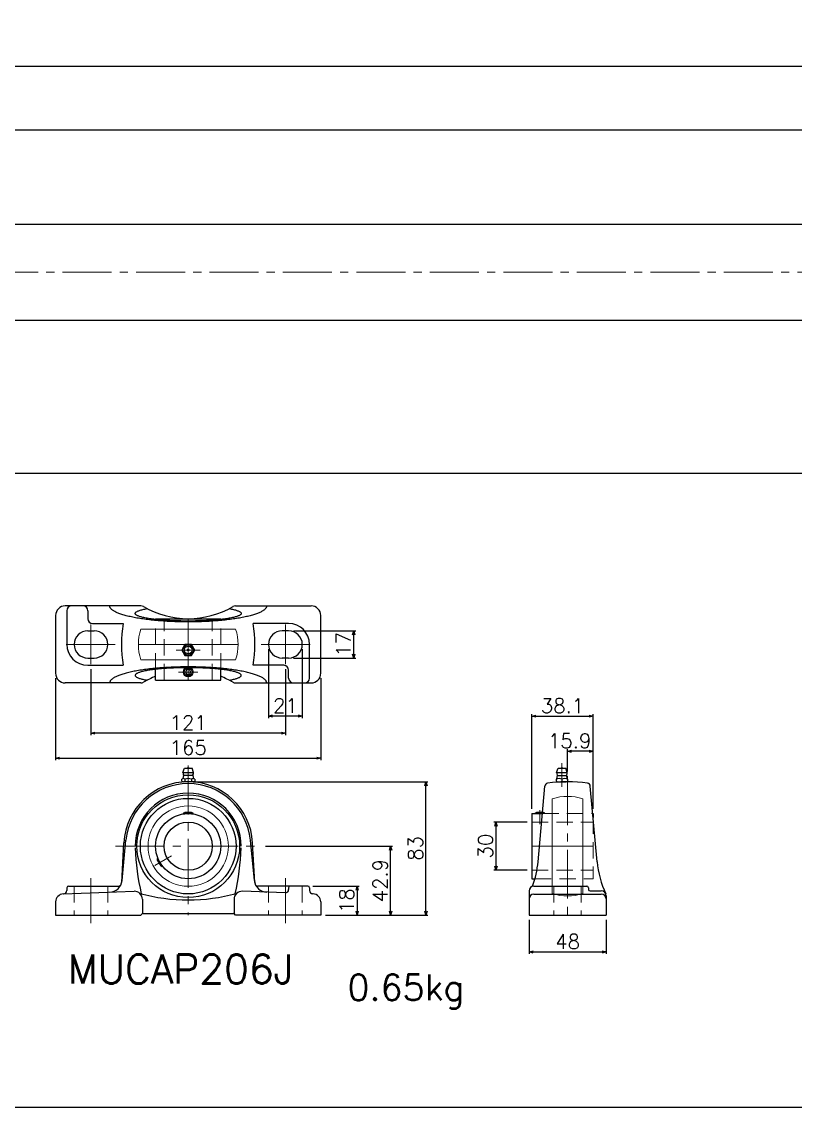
# Model space of a CAD drawing. Header units: millimetres. Extents: x 0 to 7488, y -19 to 4184.
# Drawn here: x 4628 to 5109, y -5 to 671 of the extents above; entities that cross this region are included whole.
import ezdxf

# ---------------------------------------------------------------- set-up
doc = ezdxf.new("R2010")
doc.units = ezdxf.units.MM
doc.header["$LTSCALE"] = 1.6
doc.header["$PDMODE"] = 99
doc.header["$PDSIZE"] = 1
doc.linetypes.add('CENTER2', pattern=[28.575, 19.05, -3.175, 3.175, -3.175])
doc.linetypes.add('HIDDEN', pattern=[9.525, 6.35, -3.175])
for name, color, linetype, lineweight in [('04_HIDDEN', 2, 'HIDDEN', 13), ('05_CENTER', 4, 'CENTER2', 13), ('08_DIM', 3, 'Continuous', 13)]:
    doc.layers.add(name, color=color, linetype=linetype, lineweight=lineweight)
doc.layers.add('10_DRAFT', color=8, linetype='Continuous', lineweight=0, plot=False)
doc.styles.add('KSS_TXT', font='txt.shx', dxfattribs={"bigfont": 'extfont2.shx'})
doc.dimstyles.new('KSS_DIM', dxfattribs={"dimscale": 4, "dimtxt": 3, "dimasz": 2.5, "dimexe": 1.25, "dimexo": 0.625, "dimtad": 1, "dimdsep": 46, "dimtxsty": 'KSS_TXT', "dimblk": 'OPEN30', "dimcen": 0, "dimazin": 2, "dimtfac": 0.75, "dimtmove": 0, "dimatfit": 3, "dimldrblk": 'OPEN30', "dimfxl": 1.25, "dimtolj": 1, "dimarcsym": 0})

# ---------------------------------------------------------------- blocks, each defined once
blk = doc.blocks.new('_Open30')
at = {"color": 0, "linetype": 'ByBlock', "lineweight": -2}
for p, q in [((-1, 0.268), (0, 0)), ((0, 0), (-1, -0.268)), ((0, 0), (-1, 0))]:
    blk.add_line(p, q, dxfattribs=at)
blk = doc.blocks.new('*D217')
at = {"layer": '08_DIM', "color": 0, "lineweight": -2, "transparency": 16777216}
for p, q in [((4172.12, 531.8), (4172.12, 648.62)), ((4182.12, 643.62), (6360.12, 643.62)), ((6370.12, 531.8), (6370.12, 648.62))]:
    blk.add_line(p, q, dxfattribs=at)
at = {"layer": 'Defpoints', "color": 0, "transparency": 16777216}
for p in [(6370.12, 643.62), (4172.12, 529.3), (6370.12, 529.3)]:
    blk.add_point(p, dxfattribs=at)
at = {"layer": '08_DIM', "color": 0, "lineweight": -2, "transparency": 16777216, "xscale": 10, "yscale": 10, "zscale": 10, "rotation": 180}
blk.add_blockref('_Open30', (4172.12, 643.62), dxfattribs=at)
at = {"layer": '08_DIM', "color": 0, "lineweight": -2, "transparency": 16777216, "xscale": 10, "yscale": 10, "zscale": 10}
blk.add_blockref('_Open30', (6370.12, 643.62), dxfattribs=at)
at = {"layer": '08_DIM', "color": 0, "transparency": 16777216, "insert": (5271.12, 652.12), "char_height": 12, "attachment_point": 5, "style": 'KSS_TXT'}
blk.add_mtext('\\A1;2198', dxfattribs=at)
blk = doc.blocks.new('*D218')
at = {"layer": '08_DIM', "color": 0, "lineweight": -2, "transparency": 16777216}
for p, q in [((4311.12, 483.8), (4311.12, 385.27)), ((6231.12, 483.8), (6231.12, 385.27)), ((4321.12, 390.27), (6221.12, 390.27))]:
    blk.add_line(p, q, dxfattribs=at)
at = {"layer": 'Defpoints', "color": 0, "transparency": 16777216}
for p in [(4311.12, 486.3), (6231.12, 486.3), (6231.12, 390.27)]:
    blk.add_point(p, dxfattribs=at)
at = {"layer": '08_DIM', "color": 0, "lineweight": -2, "transparency": 16777216, "xscale": 10, "yscale": 10, "zscale": 10, "rotation": 180}
blk.add_blockref('_Open30', (4311.12, 390.27), dxfattribs=at)
at = {"layer": '08_DIM', "color": 0, "lineweight": -2, "transparency": 16777216, "xscale": 10, "yscale": 10, "zscale": 10}
blk.add_blockref('_Open30', (6231.12, 390.27), dxfattribs=at)
at = {"layer": '08_DIM', "color": 0, "transparency": 16777216, "insert": (5271.12, 398.77), "char_height": 12, "attachment_point": 5, "style": 'KSS_TXT'}
blk.add_mtext('\\A1;1920', dxfattribs=at)
blk = doc.blocks.new('*D230')
at = {"layer": '08_DIM', "color": 0, "lineweight": -2, "transparency": 16777216}
for p, q in [((4214.12, 536.8), (4214.12, 608.89)), ((6328.12, 536.8), (6328.12, 608.89)), ((4224.12, 603.89), (6318.12, 603.89))]:
    blk.add_line(p, q, dxfattribs=at)
at = {"layer": 'Defpoints', "color": 0, "transparency": 16777216}
for p in [(6328.12, 603.89), (4214.12, 534.3), (6328.12, 534.3)]:
    blk.add_point(p, dxfattribs=at)
at = {"layer": '08_DIM', "color": 0, "lineweight": -2, "transparency": 16777216, "xscale": 10, "yscale": 10, "zscale": 10, "rotation": 180}
blk.add_blockref('_Open30', (4214.12, 603.89), dxfattribs=at)
at = {"layer": '08_DIM', "color": 0, "lineweight": -2, "transparency": 16777216, "xscale": 10, "yscale": 10, "zscale": 10}
blk.add_blockref('_Open30', (6328.12, 603.89), dxfattribs=at)
at = {"layer": '08_DIM', "color": 0, "transparency": 16777216, "insert": (5271.12, 612.39), "char_height": 12, "attachment_point": 5, "style": 'KSS_TXT'}
blk.add_mtext('\\A1;2114', dxfattribs=at)
blk = doc.blocks.new('MUCAP206Jc_1_1_1')
at = {"color": 0}
for p, q in [((-29.39, 24), (-76.5, 24)), ((-75.5, 21), (-75.5, 0)), ((-62.5, 21), (-62.5, 16)), ((29.39, 24), (76.5, 24)), ((-82.5, 18), (-82.5, -18)), ((-20.25, 15.9), (20.25, 15.9)), ((-20.25, 15.53), (-20.25, 15.9)), ((20.25, 15.53), (20.25, 15.9)), ((82.5, -18), (82.5, 18)), ((-62.5, 8.5), (-58.5, 8.5)), ((-59.5, 13), (-40.48, 13)), ((62.5, 13), (40.48, 13)), ((62.5, 8.5), (58.5, 8.5)), ((75.5, -21), (75.5, 0)), ((-62.5, -8.5), (-58.5, -8.5)), ((-62.5, -13), (-40.48, -13)), ((59.5, -13), (40.48, -13)), ((62.5, -8.5), (58.5, -8.5)), ((-20.25, -22.2), (-20.25, -15.53)), ((20.25, -22.2), (20.25, -15.53)), ((62.5, -21), (62.5, -16)), ((-29.39, -24), (-76.5, -24)), ((-20.25, -22.2), (20.25, -22.2)), ((29.39, -24), (76.5, -24))]:
    blk.add_line(p, q, dxfattribs=at)
for points in [[(-2.02, 0), (-4.04, -3.5), (-2.02, -7), (2.02, -7), (4.04, -3.5), (2.02, 0)], [(-0.87, -15.7), (-1.73, -17.2), (-0.87, -18.7), (0.87, -18.7), (1.73, -17.2), (0.87, -15.7)]]:
    blk.add_lwpolyline(points, close=True, dxfattribs=at)
for points in [[(48.83, 24, 0), (48.82, 23.75, 0), (48.77, 23.51, 0), (48.7, 23.26, 0), (48.6, 23.02, 0), (48.46, 22.78, 0), (48.3, 22.53, 0), (48.11, 22.29, 0), (47.89, 22.05, 0), (47.64, 21.81, 0), (47.37, 21.57, 0), (47.06, 21.33, 0), (46.73, 21.1, 0), (46.37, 20.86, 0), (45.98, 20.63, 0), (45.56, 20.4, 0), (45.11, 20.17, 0), (44.64, 19.95, 0), (44.14, 19.72, 0), (43.62, 19.5, 0), (43.07, 19.29, 0), (42.49, 19.07, 0), (41.88, 18.86, 0), (41.26, 18.65, 0), (40.6, 18.44, 0), (39.92, 18.24, 0), (39.22, 18.04, 0), (38.5, 17.85, 0), (37.75, 17.66, 0), (36.98, 17.47, 0), (36.18, 17.28, 0), (35.37, 17.11, 0), (34.53, 16.93, 0), (33.67, 16.76, 0), (32.79, 16.59, 0), (31.9, 16.43, 0), (30.98, 16.27, 0), (30.04, 16.12, 0), (29.09, 15.97, 0), (28.12, 15.82, 0), (27.13, 15.68, 0), (26.12, 15.55, 0), (25.1, 15.42, 0), (24.07, 15.3, 0), (23.02, 15.18, 0), (21.96, 15.07, 0), (20.88, 14.96, 0), (19.79, 14.86, 0), (18.69, 14.76, 0), (17.57, 14.67, 0), (16.45, 14.58, 0), (15.32, 14.51, 0), (14.17, 14.43, 0), (13.02, 14.36, 0), (11.87, 14.3, 0), (10.7, 14.24, 0), (9.53, 14.19, 0), (8.35, 14.15, 0), (7.17, 14.11, 0), (5.98, 14.07, 0), (4.79, 14.05, 0), (3.59, 14.03, 0), (2.4, 14.01, 0), (1.2, 14, 0), (0, 14, 0), (-1.2, 14, 0), (-2.4, 14.01, 0), (-3.59, 14.03, 0), (-4.79, 14.05, 0), (-5.98, 14.07, 0), (-7.17, 14.11, 0), (-8.35, 14.15, 0), (-9.53, 14.19, 0), (-10.7, 14.24, 0), (-11.87, 14.3, 0), (-13.02, 14.36, 0), (-14.17, 14.43, 0), (-15.32, 14.51, 0), (-16.45, 14.58, 0), (-17.57, 14.67, 0), (-18.69, 14.76, 0), (-19.79, 14.86, 0), (-20.88, 14.96, 0), (-21.96, 15.07, 0), (-23.02, 15.18, 0), (-24.07, 15.3, 0), (-25.1, 15.42, 0), (-26.12, 15.55, 0), (-27.13, 15.68, 0), (-28.12, 15.82, 0), (-29.09, 15.97, 0), (-30.04, 16.12, 0), (-30.98, 16.27, 0), (-31.9, 16.43, 0), (-32.79, 16.59, 0), (-33.67, 16.76, 0), (-34.53, 16.93, 0), (-35.37, 17.11, 0), (-36.18, 17.28, 0), (-36.98, 17.47, 0), (-37.75, 17.66, 0), (-38.5, 17.85, 0), (-39.22, 18.04, 0), (-39.92, 18.24, 0), (-40.6, 18.44, 0), (-41.26, 18.65, 0), (-41.88, 18.86, 0), (-42.49, 19.07, 0), (-43.07, 19.29, 0), (-43.62, 19.5, 0), (-44.14, 19.72, 0), (-44.64, 19.95, 0), (-45.11, 20.17, 0), (-45.56, 20.4, 0), (-45.98, 20.63, 0), (-46.37, 20.86, 0), (-46.73, 21.1, 0), (-47.06, 21.33, 0), (-47.37, 21.57, 0), (-47.64, 21.81, 0), (-47.89, 22.05, 0), (-48.11, 22.29, 0), (-48.3, 22.53, 0), (-48.46, 22.78, 0), (-48.6, 23.02, 0), (-48.7, 23.26, 0), (-48.77, 23.51, 0), (-48.82, 23.75, 0), (-48.83, 24, 0)], [(25.5, 22.27, 0), (26.23, 22.14, 0), (26.92, 22, 0), (27.57, 21.87, 0), (28.2, 21.73, 0), (28.78, 21.58, 0), (29.33, 21.43, 0), (29.85, 21.28, 0), (30.33, 21.13, 0), (30.77, 20.98, 0), (31.17, 20.82, 0), (31.53, 20.66, 0), (31.86, 20.5, 0), (32.14, 20.34, 0), (32.38, 20.18, 0), (32.59, 20.01, 0), (32.75, 19.85, 0), (32.87, 19.68, 0), (32.95, 19.51, 0), (33, 19.35, 0), (32.99, 19.18, 0), (32.95, 19.01, 0), (32.87, 18.85, 0), (32.75, 18.68, 0), (32.58, 18.51, 0), (32.38, 18.35, 0), (32.13, 18.19, 0), (31.85, 18.02, 0), (31.52, 17.86, 0), (31.16, 17.7, 0), (30.75, 17.55, 0), (30.31, 17.39, 0), (29.83, 17.24, 0), (29.32, 17.09, 0), (28.76, 16.94, 0), (28.18, 16.8, 0), (27.55, 16.66, 0), (26.89, 16.52, 0), (26.2, 16.39, 0), (25.48, 16.26, 0), (24.72, 16.13, 0), (23.94, 16.01, 0), (23.12, 15.89, 0), (22.28, 15.77, 0), (21.4, 15.66, 0), (20.5, 15.56, 0), (19.58, 15.45, 0), (18.63, 15.36, 0), (17.66, 15.27, 0), (16.66, 15.18, 0), (15.65, 15.1, 0), (14.61, 15.02, 0), (13.56, 14.95, 0), (12.49, 14.88, 0), (11.4, 14.82, 0), (10.3, 14.77, 0), (9.19, 14.72, 0), (8.07, 14.67, 0), (6.93, 14.64, 0), (5.79, 14.6, 0), (4.64, 14.58, 0), (3.49, 14.56, 0), (2.33, 14.54, 0), (1.16, 14.53, 0), (0, 14.53, 0), (-1.16, 14.53, 0), (-2.33, 14.54, 0), (-3.49, 14.56, 0), (-4.64, 14.58, 0), (-5.79, 14.6, 0), (-6.93, 14.64, 0), (-8.07, 14.67, 0), (-9.19, 14.72, 0), (-10.3, 14.77, 0), (-11.4, 14.82, 0), (-12.49, 14.88, 0), (-13.56, 14.95, 0), (-14.61, 15.02, 0), (-15.65, 15.1, 0), (-16.66, 15.18, 0), (-17.66, 15.27, 0), (-18.63, 15.36, 0), (-19.58, 15.45, 0), (-20.5, 15.56, 0), (-21.4, 15.66, 0), (-22.28, 15.77, 0), (-23.12, 15.89, 0), (-23.94, 16.01, 0), (-24.72, 16.13, 0), (-25.48, 16.26, 0), (-26.2, 16.39, 0), (-26.89, 16.52, 0), (-27.55, 16.66, 0), (-28.18, 16.8, 0), (-28.76, 16.94, 0), (-29.32, 17.09, 0), (-29.83, 17.24, 0), (-30.31, 17.39, 0), (-30.75, 17.55, 0), (-31.16, 17.7, 0), (-31.52, 17.86, 0), (-31.85, 18.02, 0), (-32.13, 18.19, 0), (-32.38, 18.35, 0), (-32.58, 18.51, 0), (-32.75, 18.68, 0), (-32.87, 18.85, 0), (-32.95, 19.01, 0), (-32.99, 19.18, 0), (-33, 19.35, 0), (-32.95, 19.51, 0), (-32.87, 19.68, 0), (-32.75, 19.85, 0), (-32.59, 20.01, 0), (-32.38, 20.18, 0), (-32.14, 20.34, 0), (-31.86, 20.5, 0), (-31.53, 20.66, 0), (-31.17, 20.82, 0), (-30.77, 20.98, 0), (-30.33, 21.13, 0), (-29.85, 21.28, 0), (-29.33, 21.43, 0), (-28.78, 21.58, 0), (-28.2, 21.73, 0), (-27.57, 21.87, 0), (-26.92, 22, 0), (-26.23, 22.14, 0), (-25.5, 22.27, 0)], [(48.83, -24, 0), (48.82, -23.75, 0), (48.77, -23.51, 0), (48.7, -23.26, 0), (48.6, -23.02, 0), (48.46, -22.78, 0), (48.3, -22.53, 0), (48.11, -22.29, 0), (47.89, -22.05, 0), (47.64, -21.81, 0), (47.37, -21.57, 0), (47.06, -21.33, 0), (46.73, -21.1, 0), (46.37, -20.86, 0), (45.98, -20.63, 0), (45.56, -20.4, 0), (45.11, -20.17, 0), (44.64, -19.95, 0), (44.14, -19.72, 0), (43.62, -19.5, 0), (43.07, -19.29, 0), (42.49, -19.07, 0), (41.88, -18.86, 0), (41.26, -18.65, 0), (40.6, -18.44, 0), (39.92, -18.24, 0), (39.22, -18.04, 0), (38.5, -17.85, 0), (37.75, -17.66, 0), (36.98, -17.47, 0), (36.18, -17.28, 0), (35.37, -17.11, 0), (34.53, -16.93, 0), (33.67, -16.76, 0), (32.79, -16.59, 0), (31.9, -16.43, 0), (30.98, -16.27, 0), (30.04, -16.12, 0), (29.09, -15.97, 0), (28.12, -15.82, 0), (27.13, -15.69, 0), (26.12, -15.55, 0), (25.1, -15.42, 0), (24.07, -15.3, 0), (23.02, -15.18, 0), (21.96, -15.07, 0), (20.88, -14.96, 0), (19.79, -14.86, 0), (18.69, -14.76, 0), (17.57, -14.67, 0), (16.45, -14.59, 0), (15.32, -14.51, 0), (14.17, -14.43, 0), (13.02, -14.36, 0), (11.87, -14.3, 0), (10.7, -14.24, 0), (9.53, -14.19, 0), (8.35, -14.15, 0), (7.17, -14.11, 0), (5.98, -14.08, 0), (4.79, -14.05, 0), (3.59, -14.03, 0), (2.4, -14.01, 0), (1.2, -14, 0), (0, -14, 0), (-1.2, -14, 0), (-2.4, -14.01, 0), (-3.59, -14.03, 0), (-4.79, -14.05, 0), (-5.98, -14.08, 0), (-7.17, -14.11, 0), (-8.35, -14.15, 0), (-9.53, -14.19, 0), (-10.7, -14.24, 0), (-11.87, -14.3, 0), (-13.02, -14.36, 0), (-14.17, -14.43, 0), (-15.32, -14.51, 0), (-16.45, -14.59, 0), (-17.57, -14.67, 0), (-18.69, -14.76, 0), (-19.79, -14.86, 0), (-20.88, -14.96, 0), (-21.96, -15.07, 0), (-23.02, -15.18, 0), (-24.07, -15.3, 0), (-25.1, -15.42, 0), (-26.12, -15.55, 0), (-27.13, -15.69, 0), (-28.12, -15.82, 0), (-29.09, -15.97, 0), (-30.04, -16.12, 0), (-30.98, -16.27, 0), (-31.9, -16.43, 0), (-32.79, -16.59, 0), (-33.67, -16.76, 0), (-34.53, -16.93, 0), (-35.37, -17.11, 0), (-36.18, -17.28, 0), (-36.98, -17.47, 0), (-37.75, -17.66, 0), (-38.5, -17.85, 0), (-39.22, -18.04, 0), (-39.92, -18.24, 0), (-40.6, -18.44, 0), (-41.26, -18.65, 0), (-41.88, -18.86, 0), (-42.49, -19.07, 0), (-43.07, -19.29, 0), (-43.62, -19.5, 0), (-44.14, -19.72, 0), (-44.64, -19.95, 0), (-45.11, -20.17, 0), (-45.56, -20.4, 0), (-45.98, -20.63, 0), (-46.37, -20.86, 0), (-46.73, -21.1, 0), (-47.06, -21.33, 0), (-47.37, -21.57, 0), (-47.64, -21.81, 0), (-47.89, -22.05, 0), (-48.11, -22.29, 0), (-48.3, -22.53, 0), (-48.46, -22.78, 0), (-48.6, -23.02, 0), (-48.7, -23.26, 0), (-48.77, -23.51, 0), (-48.82, -23.75, 0), (-48.83, -24, 0)], [(25.5, -22.27, 0), (26.23, -22.14, 0), (26.92, -22, 0), (27.57, -21.87, 0), (28.2, -21.73, 0), (28.78, -21.58, 0), (29.33, -21.43, 0), (29.85, -21.28, 0), (30.33, -21.13, 0), (30.77, -20.98, 0), (31.17, -20.82, 0), (31.53, -20.66, 0), (31.86, -20.5, 0), (32.14, -20.34, 0), (32.38, -20.18, 0), (32.59, -20.01, 0), (32.75, -19.85, 0), (32.87, -19.68, 0), (32.95, -19.51, 0), (33, -19.35, 0), (32.99, -19.18, 0), (32.95, -19.01, 0), (32.87, -18.85, 0), (32.75, -18.68, 0), (32.58, -18.51, 0), (32.38, -18.35, 0), (32.13, -18.19, 0), (31.85, -18.02, 0), (31.52, -17.86, 0), (31.16, -17.71, 0), (30.75, -17.55, 0), (30.31, -17.39, 0), (29.83, -17.24, 0), (29.32, -17.09, 0), (28.76, -16.95, 0), (28.18, -16.8, 0), (27.55, -16.66, 0), (26.89, -16.52, 0), (26.2, -16.39, 0), (25.48, -16.26, 0), (24.72, -16.13, 0), (23.94, -16.01, 0), (23.12, -15.89, 0), (22.28, -15.77, 0), (21.4, -15.66, 0), (20.5, -15.56, 0), (19.58, -15.45, 0), (18.63, -15.36, 0), (17.66, -15.27, 0), (16.66, -15.18, 0), (15.65, -15.1, 0), (14.61, -15.02, 0), (13.56, -14.95, 0), (12.49, -14.88, 0), (11.4, -14.82, 0), (10.3, -14.77, 0), (9.19, -14.72, 0), (8.07, -14.68, 0), (6.93, -14.64, 0), (5.79, -14.6, 0), (4.64, -14.58, 0), (3.49, -14.56, 0), (2.33, -14.54, 0), (1.16, -14.53, 0), (0, -14.53, 0), (-1.16, -14.53, 0), (-2.33, -14.54, 0), (-3.49, -14.56, 0), (-4.64, -14.58, 0), (-5.79, -14.6, 0), (-6.93, -14.64, 0), (-8.07, -14.68, 0), (-9.19, -14.72, 0), (-10.3, -14.77, 0), (-11.4, -14.82, 0), (-12.49, -14.88, 0), (-13.56, -14.95, 0), (-14.61, -15.02, 0), (-15.65, -15.1, 0), (-16.66, -15.18, 0), (-17.66, -15.27, 0), (-18.63, -15.36, 0), (-19.58, -15.45, 0), (-20.5, -15.56, 0), (-21.4, -15.66, 0), (-22.28, -15.77, 0), (-23.12, -15.89, 0), (-23.94, -16.01, 0), (-24.72, -16.13, 0), (-25.48, -16.26, 0), (-26.2, -16.39, 0), (-26.89, -16.52, 0), (-27.55, -16.66, 0), (-28.18, -16.8, 0), (-28.76, -16.95, 0), (-29.32, -17.09, 0), (-29.83, -17.24, 0), (-30.31, -17.39, 0), (-30.75, -17.55, 0), (-31.16, -17.71, 0), (-31.52, -17.86, 0), (-31.85, -18.02, 0), (-32.13, -18.19, 0), (-32.38, -18.35, 0), (-32.58, -18.51, 0), (-32.75, -18.68, 0), (-32.87, -18.85, 0), (-32.95, -19.01, 0), (-32.99, -19.18, 0), (-33, -19.35, 0), (-32.95, -19.51, 0), (-32.87, -19.68, 0), (-32.75, -19.85, 0), (-32.59, -20.01, 0), (-32.38, -20.18, 0), (-32.14, -20.34, 0), (-31.86, -20.5, 0), (-31.53, -20.66, 0), (-31.17, -20.82, 0), (-30.77, -20.98, 0), (-30.33, -21.13, 0), (-29.85, -21.28, 0), (-29.33, -21.43, 0), (-28.78, -21.58, 0), (-28.2, -21.73, 0), (-27.57, -21.87, 0), (-26.92, -22, 0), (-26.23, -22.14, 0), (-25.5, -22.27, 0)]]:
    blk.add_polyline3d(points, dxfattribs=at)
for centre, radius in [((0, -3.5), 3.3), ((0, -3.5), 2.4), ((0, -3.5), 0.555), ((0, -17.2), 3), ((0, -17.2), 2.45)]:
    blk.add_circle(centre, radius, dxfattribs=at)
for centre, radius, start, end in [((-76.5, 18), 6, 90, 180), ((-72.5, 21), 3, 90, 180), ((-65.5, 21), 3, 0, 90), ((-29.39, 21), 3, 59.54969, 90), ((0, 71), 55, 239.54969, 300.45031), ((29.39, 21), 3, 90, 120.45031), ((76.5, 18), 6, 0, 90), ((-59.5, 16), 3, 180, 270), ((-62.5, 0), 8.5, 90, 270), ((-58.5, 0), 8.5, 270, 90), ((41.5, 0), 83, 170.98886, 189.01114), ((-41.5, 0), 83, 350.98886, 9.01114), ((58.5, 0), 8.5, 90, 270), ((62.5, 0), 13, 0, 90), ((62.5, 0), 8.5, 270, 90), ((-62.5, 0), 13, 180, 270), ((59.5, -16), 3, 0, 90), ((-76.5, -18), 6, 180, 270), ((0, -71), 55, 111.60353, 120.45031), ((0, -71), 55, 59.54969, 68.39647), ((76.5, -18), 6, 270, 0), ((-29.39, -21), 3, 270, 300.45031), ((29.39, -21), 3, 239.54969, 270), ((65.5, -21), 3, 180, 270), ((72.5, -21), 3, 270, 0)]:
    blk.add_arc(centre, radius, start, end, dxfattribs=at)
at = {"layer": '04_HIDDEN', "color": 0}
for p, q in [((-20.25, -15.53), (-20.25, 15.53)), ((-15, -22.2), (-15, 15.9)), ((15, -22.2), (15, 15.9)), ((20.25, -15.53), (20.25, 15.53))]:
    blk.add_line(p, q, dxfattribs=at)
at = {"layer": '05_CENTER', "color": 0}
for p, q in [((-60.5, -12.34), (-60.5, 12.34)), ((60.5, -12.34), (60.5, 12.34)), ((-75.83, 0), (-45.17, 0)), ((75.83, 0), (45.17, 0)), ((-7.51, -3.5), (7.51, -3.5)), ((-6, -17.2), (6, -17.2))]:
    blk.add_line(p, q, dxfattribs=at)
at = {"layer": '10_DRAFT'}
for p, q in [((0, -22.2), (0, 15.9)), ((-29.51, 9.5), (29.51, 9.5)), ((31, 0), (-31, 0)), ((-29.51, -9.5), (29.51, -9.5))]:
    blk.add_line(p, q, dxfattribs=at)
for start, end in [(162.15448, 197.84552), (342.15448, 17.84552)]:
    blk.add_arc((0, 0), 31, start, end, dxfattribs=at)
blk = doc.blocks.new('*D283')
at = {"layer": '08_DIM', "color": 0, "lineweight": -2, "transparency": 16777216}
for p, q in [((4942.57, 173.03), (4921.94, 173.03)), ((4923.19, 170.53), (4923.19, 145.53)), ((4942.57, 143.03), (4921.94, 143.03))]:
    blk.add_line(p, q, dxfattribs=at)
at = {"layer": 'Defpoints', "color": 0, "transparency": 16777216}
for p in [(4945.57, 173.03), (4923.19, 143.03), (4945.57, 143.03)]:
    blk.add_point(p, dxfattribs=at)
at = {"layer": '08_DIM', "color": 0, "lineweight": -2, "transparency": 16777216, "xscale": 2.5, "yscale": 2.5, "zscale": 2.5}
for p, rotation in [((4923.19, 173.03), 90), ((4923.19, 143.03), 270)]:
    blk.add_blockref('_Open30', p, dxfattribs=dict(at, rotation=rotation))
at = {"layer": '08_DIM', "color": 0, "transparency": 16777216, "insert": (4916.69, 158.03), "char_height": 9, "attachment_point": 5, "rotation": 90, "style": 'KSS_TXT'}
blk.add_mtext('\\A1;30', dxfattribs=at)
blk = doc.blocks.new('MUCAP206Jb_1_1_1')
at = {"color": 0}
for p, q in [((-6.8, 88.73), (-5.9, 91.43)), ((-6.8, 88.73), (-0.2, 88.73)), ((-5.9, 91.43), (-1.1, 91.43)), ((-0.2, 88.73), (-1.1, 91.43)), ((-7, 84.56), (-7, 83.3)), ((-6.3, 86.98), (-0.7, 86.98)), ((-5.25, 82.93), (-1.75, 82.93)), ((-3.5, 84.56), (-3.5, 83.3)), ((0, 84.56), (0, 83.3)), ((-18.37, 33.2), (-14.14, 80.26)), ((18.37, 33.2), (14.14, 80.26)), ((-22.2, 63.15), (-22.2, 22.65)), ((-22.2, 63.15), (-15.68, 63.15)), ((-20.2, 63.4), (-19.33, 63.9)), ((-14.2, 63.4), (-20.2, 63.4)), ((-20.2, 63.15), (-20.2, 63.4)), ((-19.65, 63.15), (-19.65, 63.72)), ((-15.07, 63.9), (-19.33, 63.9)), ((-14.2, 63.4), (-15.07, 63.9)), ((-14.75, 63.15), (-14.75, 63.72)), ((-14.2, 63.15), (-14.2, 63.4)), ((15.68, 63.15), (15.9, 63.15)), ((15.9, 63.15), (15.9, 60.65)), ((-22.2, 22.65), (-20.27, 22.65)), ((-24, 15), (-24, 0)), ((-21, 18), (12, 18)), ((13, 17), (13, 16)), ((14, 15), (21, 15)), ((-21, 13), (21, 13)), ((24, 12), (24, 0)), ((-24, 0), (24, 0))]:
    blk.add_line(p, q, dxfattribs=at)
for centre, radius, start, end in [((-3.5, 88.73), 3.3, 180, 208.06161), ((-3.5, 89.94), 1.59, 69.55499, 110.44501), ((-3.5, 88.73), 3.3, 331.93839, 0), ((-12.15, 80.08), 2, 98.6248, 174.86827), ((0, 0), 83, 81.3752, 98.6248), ((-5.25, 80.61), 4.32, 66.10224, 113.89776), ((-5.25, 87.25), 4.32, 246.10224, 293.89776), ((-12.29, 87.35), 6, 332.37229, 353.89834), ((-7.12, 86.8), 0.8, 353.89834, 28.06161), ((-1.75, 80.61), 4.32, 66.10224, 113.89776), ((-1.75, 87.25), 4.32, 246.10224, 293.89776), ((0.12, 86.8), 0.8, 151.93839, 186.10166), ((5.29, 87.35), 6, 186.10166, 207.62771), ((12.15, 80.08), 2, 5.13173, 81.3752), ((-78.13, 38.57), 60, 339.84489, 354.86827), ((78.13, 38.57), 60, 185.13173, 204.94017), ((-21, 15), 3, 90, 180), ((12, 17), 1, 0, 90), ((14, 16), 1, 180, 270), ((21, 12), 3, 0, 90), ((-21, 10), 3, 90, 180), ((21, 10), 3, 0, 90)]:
    blk.add_arc(centre, radius, start, end, dxfattribs=at)
at = {"layer": '04_HIDDEN', "color": 0}
for p, q in [((-15.68, 63.15), (15.68, 63.15)), ((-22.2, 57.9), (15.9, 57.9)), ((15.9, 60.65), (15.9, 22.65)), ((-22.2, 27.9), (15.9, 27.9)), ((-20.27, 22.65), (15.9, 22.65)), ((-8.5, 18), (-8.5, 0)), ((8.5, 18), (8.5, 0))]:
    blk.add_line(p, q, dxfattribs=at)
at = {"layer": '05_CENTER', "color": 0}
for p, q in [((-3.5, 79.92), (-3.5, 94.53)), ((0, 86.42), (0, 0)), ((-17.2, 65.24), (-17.2, 56.57))]:
    blk.add_line(p, q, dxfattribs=at)
at = {"layer": '10_DRAFT'}
for p, q in [((-9.5, 72.41), (-9.5, 13.39)), ((9.5, 72.41), (9.5, 13.39)), ((-22.2, 42.9), (15.9, 42.9))]:
    blk.add_line(p, q, dxfattribs=at)
for start, end in [(72.15448, 107.84552), (252.15448, 287.84552)]:
    blk.add_arc((0, 42.9), 31, start, end, dxfattribs=at)
blk = doc.blocks.new('MUCAP206Ja_1_1_1')
at = {"color": 0}
for p, q in [((-3.3, 88.8), (-2.4, 91.5)), ((-3.3, 88.8), (3.3, 88.8)), ((-2.4, 91.5), (2.4, 91.5)), ((3.3, 88.8), (2.4, 91.5)), ((-4.04, 83.37), (-4.04, 84.63)), ((3.03, 83), (-3.03, 83)), ((-2.8, 87.05), (2.8, 87.05)), ((-2.02, 84.63), (-2.02, 83.37)), ((2.02, 84.63), (2.02, 83.37)), ((4.04, 84.63), (4.04, 83.37)), ((-3, 63.4), (-2.13, 63.9)), ((3, 63.4), (-3, 63.4)), ((-3, 62.93), (-3, 63.4)), ((-2.45, 63), (-2.45, 63.72)), ((2.13, 63.9), (-2.13, 63.9)), ((3, 63.4), (2.13, 63.9)), ((2.45, 63), (2.45, 63.72)), ((3, 62.93), (3, 63.4)), ((-41.38, 20.25), (-40.04, 45.06)), ((-41.16, 21.47), (-38.73, 46.65)), ((41.16, 21.47), (38.73, 46.65)), ((41.38, 20.25), (40.04, 45.06)), ((-18.84, 35.48), (-19.25, 35.25)), ((-19.25, 35.25), (-16.25, 30.05)), ((-19.25, 35.25), (-19.25, 34.25)), ((-18.63, 34.97), (-19.25, 34.61)), ((-19.25, 34.25), (-17.12, 30.55)), ((-16.25, 30.05), (-17.12, 30.55)), ((-16.18, 30.73), (-16.8, 30.37)), ((-15.84, 30.29), (-16.25, 30.05)), ((-77.69, 13.18), (-33.69, 14.81)), ((-75.5, 17), (-75.5, 15.19)), ((-74.5, 18), (-43.4, 18)), ((60.43, 13.82), (33.69, 14.81)), ((74.5, 18), (43.4, 18)), ((62.5, 17), (62.5, 15.82)), ((75.5, 17), (75.5, 15.19)), ((-82.5, 8.18), (-82.5, 0)), ((-28.5, 9.81), (-28.5, 1)), ((28.5, 9.81), (28.5, 1)), ((77.69, 13.18), (77.43, 13.19)), ((82.5, 8.18), (82.5, 0)), ((-82.5, 0), (-29.5, 0)), ((-29.5, 0), (-28.5, 1)), ((-28.09, 1), (28.09, 1)), ((29.5, 0), (28.5, 1)), ((82.5, 0), (29.5, 0))]:
    blk.add_line(p, q, dxfattribs=at)
for radius in [32, 29.75, 20.25, 15]:
    blk.add_circle((0, 42.9), radius, dxfattribs=at)
for centre, radius, start, end in [((0, 88.8), 3.3, 180, 208.06161), ((0, 90.01), 1.59, 69.55499, 110.44501), ((0, 88.8), 3.3, 331.93839, 0), ((0, 42.9), 40.1, 3.08459, 176.91541), ((0, 42.9), 38.91, 5.52315, 174.47685), ((-3.03, 83.44), 1.56, 49.73979, 130.26021), ((-3.03, 84.56), 1.56, 229.73979, 310.26021), ((-8.79, 87.42), 6, 336.17154, 353.89834), ((-3.62, 86.87), 0.8, 353.89834, 28.06161), ((0, 79.3), 5.7, 69.22909, 110.77091), ((0, 88.7), 5.7, 249.22909, 290.77091), ((3.03, 83.44), 1.56, 49.73979, 130.26021), ((3.03, 84.56), 1.56, 229.73979, 310.26021), ((3.62, 86.87), 0.8, 151.93839, 186.10166), ((8.79, 87.42), 6, 186.10166, 203.82846), ((0, 42.9), 33, 0, 180), ((112.94, 46.65), 146, 181.90096, 193.24508), ((-112.94, 46.65), 146, 346.75492, 358.09904), ((-49.13, 22.24), 8, 272.1211, 354.47685), ((49.13, 22.24), 8, 185.52315, 267.8789), ((-77.5, 15.19), 2, 272.1211, 0), ((-74.5, 17), 1, 90, 180), ((-43.4, 20), 2, 270, 312.59897), ((-33.5, 9.81), 5, 0, 92.1211), ((33.5, 9.81), 5, 87.8789, 180), ((43.4, 20), 2, 227.40103, 270), ((60.5, 15.82), 2, 267.8789, 0), ((63.5, 17), 1, 90, 180), ((74.5, 17), 1, 0, 90), ((77.5, 15.19), 2, 180, 267.8789), ((-77.5, 8.18), 5, 92.1211, 180), ((0, 123.4), 114, 254.71535, 285.28465), ((77.5, 8.18), 5, 0, 87.8789), ((-28.09, 0), 1, 90, 135), ((28.09, 0), 1, 45, 90)]:
    blk.add_arc(centre, radius, start, end, dxfattribs=at)
at = {"layer": '04_HIDDEN', "color": 0}
for p, q in [((-71, 18), (-71, 0)), ((-50, 18), (-50, 0)), ((50, 18), (50, 0)), ((71, 18), (71, 0))]:
    blk.add_line(p, q, dxfattribs=at)
at = {"layer": '05_CENTER', "color": 0}
for p, q in [((0, 93.11), (0, 0)), ((-45.17, 42.9), (45.17, 42.9)), ((-20.78, 30.9), (-10.39, 36.9)), ((-60.5, 23), (-60.5, -5)), ((60.5, 23), (60.5, -5))]:
    blk.add_line(p, q, dxfattribs=at)
at = {"layer": '10_DRAFT'}
blk.add_circle((0, 42.9), 25, dxfattribs=at)
blk = doc.blocks.new('*D284')
at = {"layer": '08_DIM', "color": 0, "lineweight": -2, "transparency": 16777216}
for p, q in [((4734.73, 198.13), (4880.9, 198.13)), ((4879.65, 117.63), (4879.65, 195.63)), ((4817.23, 115.13), (4880.9, 115.13))]:
    blk.add_line(p, q, dxfattribs=at)
at = {"layer": 'Defpoints', "color": 0, "transparency": 16777216}
for p in [(4731.73, 198.13), (4879.65, 198.13), (4814.23, 115.13)]:
    blk.add_point(p, dxfattribs=at)
at = {"layer": '08_DIM', "color": 0, "lineweight": -2, "transparency": 16777216, "xscale": 2.5, "yscale": 2.5, "zscale": 2.5}
for p, rotation in [((4879.65, 198.13), 90), ((4879.65, 115.13), 270)]:
    blk.add_blockref('_Open30', p, dxfattribs=dict(at, rotation=rotation))
at = {"layer": '08_DIM', "color": 0, "transparency": 16777216, "insert": (4873.15, 156.63), "char_height": 9, "attachment_point": 5, "rotation": 90, "style": 'KSS_TXT'}
blk.add_mtext('\\A1;83', dxfattribs=at)
blk = doc.blocks.new('*D285')
at = {"layer": '08_DIM', "color": 0, "lineweight": -2, "transparency": 16777216}
for p, q in [((4779.89, 158.03), (4858.94, 158.03)), ((4857.69, 117.63), (4857.69, 155.53)), ((4817.23, 115.13), (4858.94, 115.13))]:
    blk.add_line(p, q, dxfattribs=at)
at = {"layer": 'Defpoints', "color": 0, "transparency": 16777216}
for p in [(4776.89, 158.03), (4857.69, 158.03), (4814.23, 115.13)]:
    blk.add_point(p, dxfattribs=at)
at = {"layer": '08_DIM', "color": 0, "lineweight": -2, "transparency": 16777216, "xscale": 2.5, "yscale": 2.5, "zscale": 2.5}
for p, rotation in [((4857.69, 158.03), 90), ((4857.69, 115.13), 270)]:
    blk.add_blockref('_Open30', p, dxfattribs=dict(at, rotation=rotation))
at = {"layer": '08_DIM', "color": 0, "transparency": 16777216, "insert": (4851.19, 136.58), "char_height": 9, "attachment_point": 5, "rotation": 90, "style": 'KSS_TXT'}
blk.add_mtext('\\A1;42.9', dxfattribs=at)
blk = doc.blocks.new('*D286')
at = {"layer": '08_DIM', "color": 0, "lineweight": -2, "transparency": 16777216}
for p, q in [((4809.23, 133.13), (4838.12, 133.13)), ((4836.87, 130.63), (4836.87, 117.63)), ((4817.23, 115.13), (4838.12, 115.13))]:
    blk.add_line(p, q, dxfattribs=at)
at = {"layer": 'Defpoints', "color": 0, "transparency": 16777216}
for p in [(4806.23, 133.13), (4814.23, 115.13), (4836.87, 115.13)]:
    blk.add_point(p, dxfattribs=at)
at = {"layer": '08_DIM', "color": 0, "lineweight": -2, "transparency": 16777216, "xscale": 2.5, "yscale": 2.5, "zscale": 2.5}
for p, rotation in [((4836.87, 133.13), 90), ((4836.87, 115.13), 270)]:
    blk.add_blockref('_Open30', p, dxfattribs=dict(at, rotation=rotation))
at = {"layer": '08_DIM', "color": 0, "transparency": 16777216, "insert": (4830.37, 124.13), "char_height": 9, "attachment_point": 5, "rotation": 90, "style": 'KSS_TXT'}
blk.add_mtext('\\A1;18', dxfattribs=at)
blk = doc.blocks.new('*D287')
at = {"layer": '08_DIM', "color": 0, "lineweight": -2, "transparency": 16777216}
for p, q in [((4945.57, 181.28), (4945.57, 240.17)), ((4948.07, 238.92), (4981.17, 238.92)), ((4983.67, 181.28), (4983.67, 240.17))]:
    blk.add_line(p, q, dxfattribs=at)
at = {"layer": 'Defpoints', "color": 0, "transparency": 16777216}
for p in [(4983.67, 238.92), (4945.57, 178.28), (4983.67, 178.28)]:
    blk.add_point(p, dxfattribs=at)
at = {"layer": '08_DIM', "color": 0, "lineweight": -2, "transparency": 16777216, "xscale": 2.5, "yscale": 2.5, "zscale": 2.5, "rotation": 180}
blk.add_blockref('_Open30', (4945.57, 238.92), dxfattribs=at)
at = {"layer": '08_DIM', "color": 0, "lineweight": -2, "transparency": 16777216, "xscale": 2.5, "yscale": 2.5, "zscale": 2.5}
blk.add_blockref('_Open30', (4983.67, 238.92), dxfattribs=at)
at = {"layer": '08_DIM', "color": 0, "transparency": 16777216, "insert": (4964.62, 245.42), "char_height": 9, "attachment_point": 5, "style": 'KSS_TXT'}
blk.add_mtext('\\A1;38.1', dxfattribs=at)
blk = doc.blocks.new('*D288')
at = {"layer": '08_DIM', "color": 0, "lineweight": -2, "transparency": 16777216}
for p, q in [((4967.77, 204.55), (4967.77, 218.34)), ((4981.17, 217.09), (4970.27, 217.09)), ((4983.67, 181.28), (4983.67, 218.34))]:
    blk.add_line(p, q, dxfattribs=at)
at = {"layer": 'Defpoints', "color": 0, "transparency": 16777216}
for p in [(4967.77, 217.09), (4967.77, 201.55), (4983.67, 178.28)]:
    blk.add_point(p, dxfattribs=at)
at = {"layer": '08_DIM', "color": 0, "lineweight": -2, "transparency": 16777216, "xscale": 2.5, "yscale": 2.5, "zscale": 2.5, "rotation": 180}
blk.add_blockref('_Open30', (4967.77, 217.09), dxfattribs=at)
at = {"layer": '08_DIM', "color": 0, "lineweight": -2, "transparency": 16777216, "xscale": 2.5, "yscale": 2.5, "zscale": 2.5}
blk.add_blockref('_Open30', (4983.67, 217.09), dxfattribs=at)
at = {"layer": '08_DIM', "color": 0, "transparency": 16777216, "insert": (4969.07, 223.59), "char_height": 9, "attachment_point": 5, "style": 'KSS_TXT'}
blk.add_mtext('\\A1;15.9', dxfattribs=at)
blk = doc.blocks.new('*D289')
at = {"layer": '08_DIM', "color": 0, "lineweight": -2, "transparency": 16777216}
for p, q in [((4943.77, 112.13), (4943.77, 90.88)), ((4991.77, 112.13), (4991.77, 90.88)), ((4946.27, 92.13), (4989.27, 92.13))]:
    blk.add_line(p, q, dxfattribs=at)
at = {"layer": 'Defpoints', "color": 0, "transparency": 16777216}
for p in [(4943.77, 115.13), (4991.77, 115.13), (4991.77, 92.13)]:
    blk.add_point(p, dxfattribs=at)
at = {"layer": '08_DIM', "color": 0, "lineweight": -2, "transparency": 16777216, "xscale": 2.5, "yscale": 2.5, "zscale": 2.5, "rotation": 180}
blk.add_blockref('_Open30', (4943.77, 92.13), dxfattribs=at)
at = {"layer": '08_DIM', "color": 0, "lineweight": -2, "transparency": 16777216, "xscale": 2.5, "yscale": 2.5, "zscale": 2.5}
blk.add_blockref('_Open30', (4991.77, 92.13), dxfattribs=at)
at = {"layer": '08_DIM', "color": 0, "transparency": 16777216, "insert": (4967.77, 98.63), "char_height": 9, "attachment_point": 5, "style": 'KSS_TXT'}
blk.add_mtext('\\A1;48', dxfattribs=at)
blk = doc.blocks.new('*D290')
at = {"layer": '08_DIM', "color": 0, "lineweight": -2, "transparency": 16777216}
for p, q in [((4797.23, 292.12), (4835.94, 292.12)), ((4834.69, 277.62), (4834.69, 289.62)), ((4797.23, 275.12), (4835.94, 275.12))]:
    blk.add_line(p, q, dxfattribs=at)
at = {"layer": 'Defpoints', "color": 0, "transparency": 16777216}
for p in [(4794.23, 292.12), (4834.69, 292.12), (4794.23, 275.12)]:
    blk.add_point(p, dxfattribs=at)
at = {"layer": '08_DIM', "color": 0, "lineweight": -2, "transparency": 16777216, "xscale": 2.5, "yscale": 2.5, "zscale": 2.5}
for p, rotation in [((4834.69, 292.12), 90), ((4834.69, 275.12), 270)]:
    blk.add_blockref('_Open30', p, dxfattribs=dict(at, rotation=rotation))
at = {"layer": '08_DIM', "color": 0, "transparency": 16777216, "insert": (4828.19, 283.62), "char_height": 9, "attachment_point": 5, "rotation": 90, "style": 'KSS_TXT'}
blk.add_mtext('\\A1;17', dxfattribs=at)
blk = doc.blocks.new('*D291')
at = {"layer": '08_DIM', "color": 0, "lineweight": -2, "transparency": 16777216}
for p, q in [((4649.23, 262.62), (4649.23, 211.59)), ((4814.23, 262.62), (4814.23, 211.59)), ((4651.73, 212.84), (4811.73, 212.84))]:
    blk.add_line(p, q, dxfattribs=at)
at = {"layer": 'Defpoints', "color": 0, "transparency": 16777216}
for p in [(4649.23, 265.62), (4814.23, 265.62), (4814.23, 212.84)]:
    blk.add_point(p, dxfattribs=at)
at = {"layer": '08_DIM', "color": 0, "lineweight": -2, "transparency": 16777216, "xscale": 2.5, "yscale": 2.5, "zscale": 2.5, "rotation": 180}
blk.add_blockref('_Open30', (4649.23, 212.84), dxfattribs=at)
at = {"layer": '08_DIM', "color": 0, "lineweight": -2, "transparency": 16777216, "xscale": 2.5, "yscale": 2.5, "zscale": 2.5}
blk.add_blockref('_Open30', (4814.23, 212.84), dxfattribs=at)
at = {"layer": '08_DIM', "color": 0, "transparency": 16777216, "insert": (4731.73, 219.34), "char_height": 9, "attachment_point": 5, "style": 'KSS_TXT'}
blk.add_mtext('\\A1;165', dxfattribs=at)
blk = doc.blocks.new('*D292')
at = {"layer": '08_DIM', "color": 0, "lineweight": -2, "transparency": 16777216}
for p, q in [((4671.23, 268.28), (4671.23, 227.15)), ((4792.23, 268.28), (4792.23, 227.15)), ((4789.73, 228.4), (4673.73, 228.4))]:
    blk.add_line(p, q, dxfattribs=at)
at = {"layer": 'Defpoints', "color": 0, "transparency": 16777216}
for p in [(4671.23, 271.28), (4792.23, 271.28), (4671.23, 228.4)]:
    blk.add_point(p, dxfattribs=at)
at = {"layer": '08_DIM', "color": 0, "lineweight": -2, "transparency": 16777216, "xscale": 2.5, "yscale": 2.5, "zscale": 2.5, "rotation": 180}
blk.add_blockref('_Open30', (4671.23, 228.4), dxfattribs=at)
at = {"layer": '08_DIM', "color": 0, "lineweight": -2, "transparency": 16777216, "xscale": 2.5, "yscale": 2.5, "zscale": 2.5}
blk.add_blockref('_Open30', (4792.23, 228.4), dxfattribs=at)
at = {"layer": '08_DIM', "color": 0, "transparency": 16777216, "insert": (4731.73, 234.9), "char_height": 9, "attachment_point": 5, "style": 'KSS_TXT'}
blk.add_mtext('\\A1;121', dxfattribs=at)
blk = doc.blocks.new('*D293')
at = {"layer": '08_DIM', "color": 0, "lineweight": -2, "transparency": 16777216}
for p, q in [((4781.73, 280.62), (4781.73, 237.78)), ((4802.73, 280.62), (4802.73, 237.78)), ((4800.23, 239.03), (4784.23, 239.03))]:
    blk.add_line(p, q, dxfattribs=at)
at = {"layer": 'Defpoints', "color": 0, "transparency": 16777216}
for p in [(4781.73, 283.62), (4802.73, 283.62), (4781.73, 239.03)]:
    blk.add_point(p, dxfattribs=at)
at = {"layer": '08_DIM', "color": 0, "lineweight": -2, "transparency": 16777216, "xscale": 2.5, "yscale": 2.5, "zscale": 2.5, "rotation": 180}
blk.add_blockref('_Open30', (4781.73, 239.03), dxfattribs=at)
at = {"layer": '08_DIM', "color": 0, "lineweight": -2, "transparency": 16777216, "xscale": 2.5, "yscale": 2.5, "zscale": 2.5}
blk.add_blockref('_Open30', (4802.73, 239.03), dxfattribs=at)
at = {"layer": '08_DIM', "color": 0, "transparency": 16777216, "insert": (4792.23, 245.53), "char_height": 9, "attachment_point": 5, "style": 'KSS_TXT'}
blk.add_mtext('\\A1;21', dxfattribs=at)

msp = doc.modelspace()

# ---------------------------------------------------------------- linework, layer by layer
at = {"color": 0}
for points in [[(4312.119, 545.302), (6230.119, 545.302)], [(6230.119, 485.302), (4312.119, 485.302)]]:
    msp.add_lwpolyline(points, dxfattribs=at)
at = {"layer": '05_CENTER'}
msp.add_line((6375.658, 515.302), (4166.581, 515.302), dxfattribs=at)
at = {"layer": 'Defpoints'}
msp.add_lwpolyline([(3735.637, -4.555), (6704.223, -4.555), (6704.223, 1744.32), (3735.637, 1744.32)], close=True, dxfattribs=at)

# ---------------------------------------------------------------- block references
at = {"color": 4}
for name, p in [('MUCAP206Jc_1_1_1', (4731.727, 283.623)), ('MUCAP206Jb_1_1_1', (4967.771, 115.13)), ('MUCAP206Ja_1_1_1', (4731.727, 115.13))]:
    msp.add_blockref(name, p, dxfattribs=at)

# ---------------------------------------------------------------- texts
at = {"color": 0, "style": 'KSS_TXT'}
msp.add_text('MUCAP206J', height=18, dxfattribs=at).set_placement((4656.89, 72.466))
at = {"layer": '08_DIM', "color": 6, "style": 'KSS_TXT'}
msp.add_text('0.65kg', height=16, dxfattribs=at).set_placement((4830.82, 62.091))

# ---------------------------------------------------------------- dimensions: what is measured, and where the dimension line sits
at = {"layer": '08_DIM'}
for base, p1, p2, override, picture, middle in [((6370.119, 643.621), (4172.119, 529.302), (6370.119, 529.302), {"dimscale": 4, "dimarcsym": 1}, '*D217', (5271.119, 652.121)), ((6328.119, 603.891), (4214.119, 534.302), (6328.119, 534.302), {"dimarcsym": 1}, '*D230', (5271.119, 612.391)), ((6231.119, 390.273), (4311.119, 486.302), (6231.119, 486.302), {"dimscale": 4, "dimarcsym": 1}, '*D218', (5271.119, 398.773)), ((4781.727, 239.027), (4802.727, 283.623), (4781.727, 283.623), {"dimscale": 1, "dimtxt": 9, "dimexo": 3, "dimgap": 2}, '*D293', (4792.227, 245.527)), ((4671.227, 228.403), (4792.227, 271.282), (4671.227, 271.282), {"dimscale": 1, "dimtxt": 9, "dimexo": 3, "dimgap": 2}, '*D292', (4731.727, 234.903)), ((4814.227, 212.845), (4649.227, 265.623), (4814.227, 265.623), {"dimscale": 1, "dimtxt": 9, "dimexo": 3, "dimgap": 2}, '*D291', (4731.727, 219.345)), ((4983.671, 238.919), (4945.571, 178.28), (4983.671, 178.28), {"dimscale": 1, "dimtxt": 9, "dimexo": 3, "dimgap": 2}, '*D287', (4964.621, 245.419)), ((4991.771, 92.127), (4943.771, 115.13), (4991.771, 115.13), {"dimscale": 1, "dimtxt": 9, "dimexo": 3, "dimgap": 2}, '*D289', (4967.771, 98.627))]:
    dim = msp.add_linear_dim(base=base, p1=p1, p2=p2, dimstyle='KSS_DIM', override=override, dxfattribs=at)
    dim.commit()
    dim.dimension.update_dxf_attribs({"geometry": picture, "text_midpoint": middle})
for base, p1, p2, picture, middle in [((4834.688, 292.123), (4794.227, 275.123), (4794.227, 292.123), '*D290', (4828.188, 283.623)), ((4879.652, 198.13), (4814.227, 115.13), (4731.727, 198.13), '*D284', (4873.152, 156.63)), ((4923.194, 143.03), (4945.571, 173.03), (4945.571, 143.03), '*D283', (4916.694, 158.03)), ((4857.692, 158.03), (4814.227, 115.13), (4776.892, 158.03), '*D285', (4851.192, 136.58)), ((4836.868, 115.13), (4806.227, 133.13), (4814.227, 115.13), '*D286', (4830.368, 124.13))]:
    dim = msp.add_linear_dim(base=base, p1=p1, p2=p2, angle=90, dimstyle='KSS_DIM', override={"dimscale": 1, "dimtxt": 9, "dimexo": 3, "dimgap": 2}, dxfattribs=at)
    dim.commit()
    dim.dimension.update_dxf_attribs({"geometry": picture, "text_midpoint": middle})
dim = msp.add_linear_dim(base=(4967.771, 217.087), p1=(4983.671, 178.28), p2=(4967.771, 201.551), dimstyle='KSS_DIM', override={"dimscale": 1, "dimtxt": 9, "dimexo": 3, "dimgap": 2, "dimtmove": 2}, dxfattribs=at)
dim.commit()
dim.dimension.update_dxf_attribs({"geometry": '*D288', "text_midpoint": (4969.068, 223.587), "dimtype": 160})

doc.saveas('drawing.dxf')
